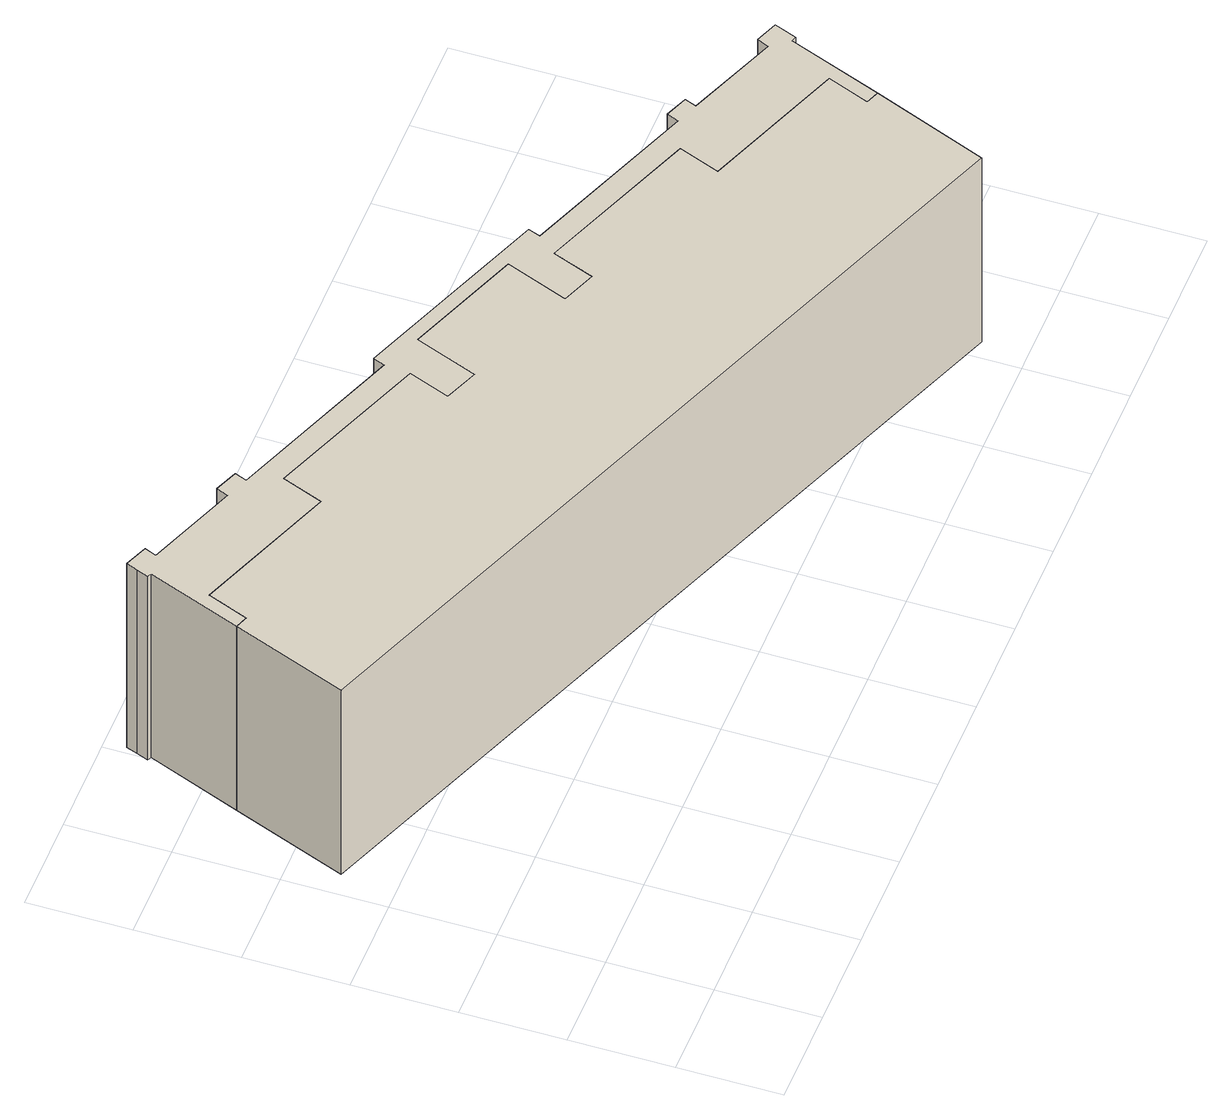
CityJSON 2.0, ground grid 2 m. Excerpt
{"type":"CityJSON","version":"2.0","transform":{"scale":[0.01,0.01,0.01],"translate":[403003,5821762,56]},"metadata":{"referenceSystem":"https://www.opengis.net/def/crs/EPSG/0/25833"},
"CityObjects":{
"building1":{"type":"Building","attributes":{"Gemeindeschluessel":"11000010","BezugspunktDach":"2200","function":"51009_1610","measuredHeight":4.58,"storeysAboveGround":0},"address":[{"country":"Germany","locality":"Berlin"}],"geometry":[{"type":"Solid","lod":"1","boundaries":[[[[0,1,2,3,4,5,6,7,8,9,10,11,12,13,14,15,16,17,18,19]],[[20,21,22,23,24,25,26,27,28,29,30,31,32,33,34,35,36,37,38,39]],[[20,39,19,18]],[[21,20,18,17]],[[22,21,17,16]],[[23,22,16,15]],[[24,23,15,14]],[[25,24,14,13]],[[26,25,13,12]],[[27,26,12,11]],[[28,27,11,10]],[[29,28,10,9]],[[30,29,9,8]],[[31,30,8,7]],[[32,31,7,6]],[[33,32,6,5]],[[34,33,5,4]],[[35,34,4,3]],[[36,35,3,2]],[[37,36,2,1]],[[38,37,1,0]],[[39,38,0,19]]]]}]},
"building2":{"type":"Building","attributes":{"Gemeindeschluessel":"11000010","BezugspunktDach":"2200","function":"31001_3270","measuredHeight":4.58,"storeysAboveGround":1},"address":[{"country":"Germany","locality":"Berlin","thoroughfareNumber":"99 (33)","thoroughfareName":"Eisenacher Straße"}],"geometry":[{"type":"Solid","lod":"1","boundaries":[[[[17,16,15,14,13,12,11,10,9,8,7,6,5,4,3,2,1,40,41,42,43,44,45,46,47,48,49,50,51,52,53,54,55,56,57,58,59,60,61,62,63,18]],[[64,65,66,67,68,69,70,71,72,73,74,75,76,77,78,79,80,81,82,83,84,85,86,87,37,36,35,34,33,32,31,30,29,28,27,26,25,24,23,22,21,20]],[[64,20,18,63]],[[65,64,63,62]],[[66,65,62,61]],[[67,66,61,60]],[[68,67,60,59]],[[69,68,59,58]],[[70,69,58,57]],[[71,70,57,56]],[[72,71,56,55]],[[73,72,55,54]],[[74,73,54,53]],[[75,74,53,52]],[[76,75,52,51]],[[77,76,51,50]],[[78,77,50,49]],[[79,78,49,48]],[[80,79,48,47]],[[81,80,47,46]],[[82,81,46,45]],[[83,82,45,44]],[[84,83,44,43]],[[85,84,43,42]],[[86,85,42,41]],[[87,86,41,40]],[[37,87,40,1]],[[36,37,1,2]],[[35,36,2,3]],[[34,35,3,4]],[[33,34,4,5]],[[32,33,5,6]],[[31,32,6,7]],[[30,31,7,8]],[[29,30,8,9]],[[28,29,9,10]],[[27,28,10,11]],[[26,27,11,12]],[[25,26,12,13]],[[24,25,13,14]],[[23,24,14,15]],[[22,23,15,16]],[[21,22,16,17]],[[20,21,17,18]]]]}]}
},
"vertices":[
[1639,88,526],[1727,311,526],[1701,321,526],[1733,402,526],[1455,509,526],[1486,589,526],[1173,711,526],[1142,630,526],[1075,656,526],[1122,777,526],[897,864,526],[850,743,526],[784,769,526],[815,849,526],[501,971,526],[470,891,526],[191,998,526],[160,919,526],[135,928,526],[49,705,526],[135,928,69],[160,919,69],[191,998,69],[470,891,69],[501,971,69],[815,849,69],[784,769,69],[850,743,69],[897,864,69],[1122,777,69],[1075,656,69],[1142,630,69],[1173,711,69],[1486,589,69],[1455,509,69],[1733,402,69],[1701,321,69],[1727,311,69],[1639,88,69],[49,705,69],
[1797,493,526],[1807,490,526],[1816,513,526],[1824,534,526],[1780,551,526],[1771,528,526],[1592,598,526],[1601,621,526],[1557,638,526],[1548,615,526],[1204,748,526],[1213,772,526],[828,921,526],[819,898,526],[475,1031,526],[484,1054,526],[439,1072,526],[430,1049,526],[251,1118,526],[260,1141,526],[215,1159,526],[207,1137,526],[198,1114,526],[206,1111,526],[206,1111,69],[198,1114,69],[207,1137,69],[215,1159,69],[260,1141,69],[251,1118,69],[430,1049,69],[439,1072,69],[484,1054,69],[475,1031,69],[819,898,69],[828,921,69],[1213,772,69],[1204,748,69],[1548,615,69],[1557,638,69],[1601,621,69],[1592,598,69],[1771,528,69],[1780,551,69],[1824,534,69],[1816,513,69],[1807,490,69],[1797,493,69]
]}
